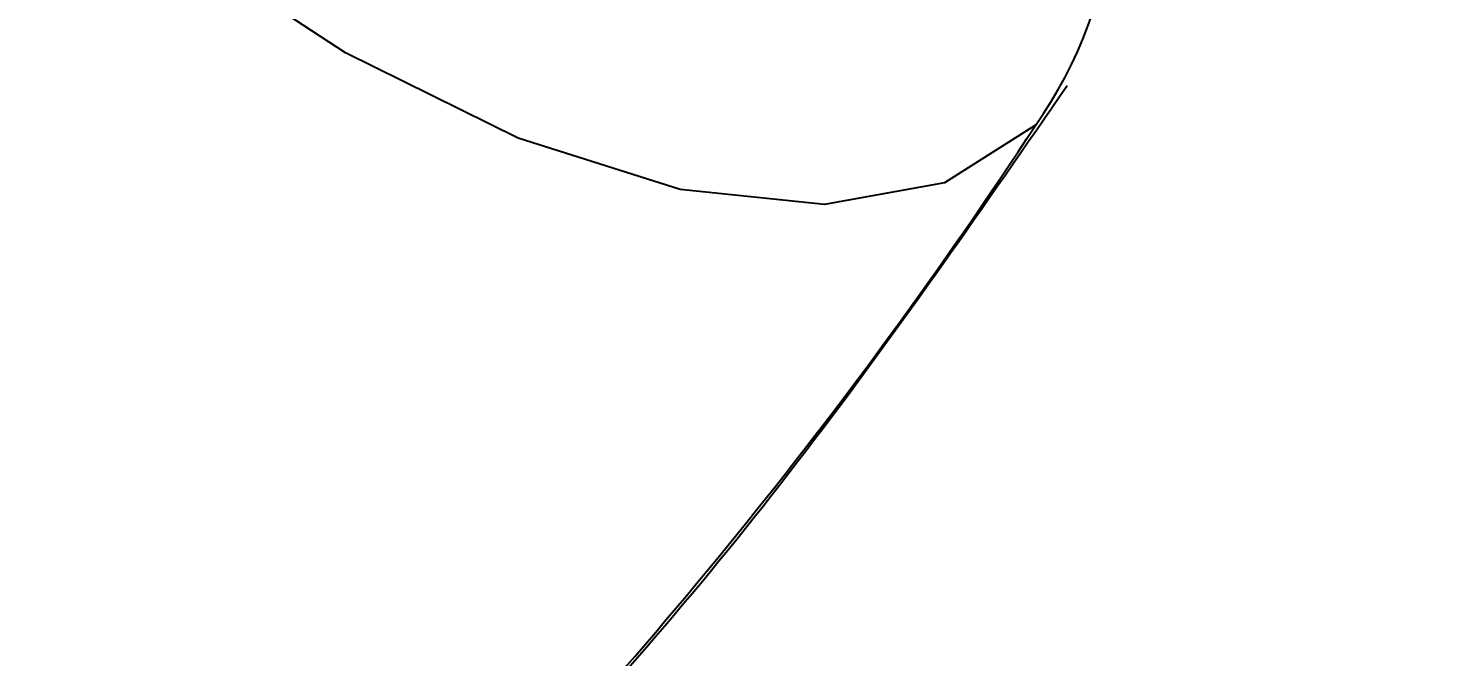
# Model space of a CAD drawing. Header units: millimetres. Extents: x -635 to 515, y -448 to 489.
# Drawn here: x 134.11 to 145.46, y -373.74 to -368.69 of the extents above; entities that cross this region are included whole.
import ezdxf

# ---------------------------------------------------------------- set-up
doc = ezdxf.new("R2010")
doc.units = ezdxf.units.MM
doc.header["$PDSIZE"] = -1
doc.dimstyles.new('ISO-25', dxfattribs={"dimtxt": 2.5, "dimasz": 2.5, "dimexe": 1.25, "dimexo": 0.625, "dimtad": 1, "dimtxsty": 'Standard', "dimcen": 2.5, "dimadec": 0, "dimazin": 0, "dimtfac": 1, "dimtmove": 0, "dimatfit": 3, "dimfxl": 0, "dimarcsym": 0})

# ---------------------------------------------------------------- blocks, each defined once
blk = doc.blocks.new('*D4')
at = {"color": 0, "lineweight": -2, "transparency": 16777216}
for p, q in [((-200.654, -72.75), (-224.205, -100.64)), ((-221.037, -102.007), (-34.947, -259.146)), ((159.588, -423.416), (-26.502, -266.277)), ((185.016, -398.421), (161.465, -426.311))]:
    blk.add_line(p, q, dxfattribs=at)
at = {"color": 0, "transparency": 16777216}
for points in [[(-220.682, -101.586), (-221.392, -102.427), (-223.56, -99.876)], [(159.943, -422.996), (159.233, -423.837), (162.11, -425.547)]]:
    blk.add_solid(points, dxfattribs=at)
at = {"layer": 'Defpoints', "color": 0, "transparency": 16777216}
for p in [(-200.009, -71.986), (-223.56, -99.876), (185.661, -397.657)]:
    blk.add_point(p, dxfattribs=at)
at = {"color": 0, "transparency": 16777216, "insert": (-30.725, -262.712), "char_height": 3.5, "attachment_point": 5}
blk.add_mtext('504,78', dxfattribs=at)

msp = doc.modelspace()

# ---------------------------------------------------------------- linework, layer by layer
at = {"color": 7, "linetype": 'Continuous', "lineweight": 25, "flags": 128}
msp.add_lwpolyline([(142.194, -369.472), (141.465, -369.933), (140.501, -370.107), (139.343, -369.986), (138.042, -369.574), (136.656, -368.891), (135.244, -367.965), (133.868, -366.838), (132.589, -365.559), (131.462, -364.183), (130.536, -362.771), (129.853, -361.385), (129.442, -360.084), (129.32, -358.926), (129.494, -357.962), (129.955, -357.233)], dxfattribs=at)
at = {"color": 7, "linetype": 'Continuous', "lineweight": 25}
msp.add_arc((139.312, -367.437), 3.528, 324.7713, 22.9831, dxfattribs=at)
at = {"color": 8, "linetype": 'Continuous', "lineweight": 25}
msp.add_arc((108.711, -347.563), 40.014, 315.1468, 326.8019, dxfattribs=at)
at = {"color": 7, "linetype": 'Continuous', "lineweight": 25}
msp.add_open_spline([(137.055, -375.753), (137.399, -375.421), (138.611, -374.25), (140.444, -372.052), (141.788, -370.108), (142.449, -369.152)], degree=3, knots=[0, 0, 0, 0, 0.167851, 0.590624, 1, 1, 1, 1], dxfattribs=at)

# ---------------------------------------------------------------- dimensions: what is measured, and where the dimension line sits
dim = msp.add_aligned_dim(p1=(185.661, -397.657), p2=(-200.009, -71.986), distance=36.503, dimstyle='ISO-25', override={"dimtxt": 3.5, "dimasz": 3.302, "dimexe": 1, "dimexo": 1, "dimgap": 1.524, "dimtih": 1, "dimtoh": 1, "dimzin": 1, "dimadec": 2, "dimtzin": 1})
dim.commit()
dim.dimension.update_dxf_attribs({"geometry": '*D4', "text_midpoint": (-30.725, -262.712)})

doc.saveas('drawing.dxf')
